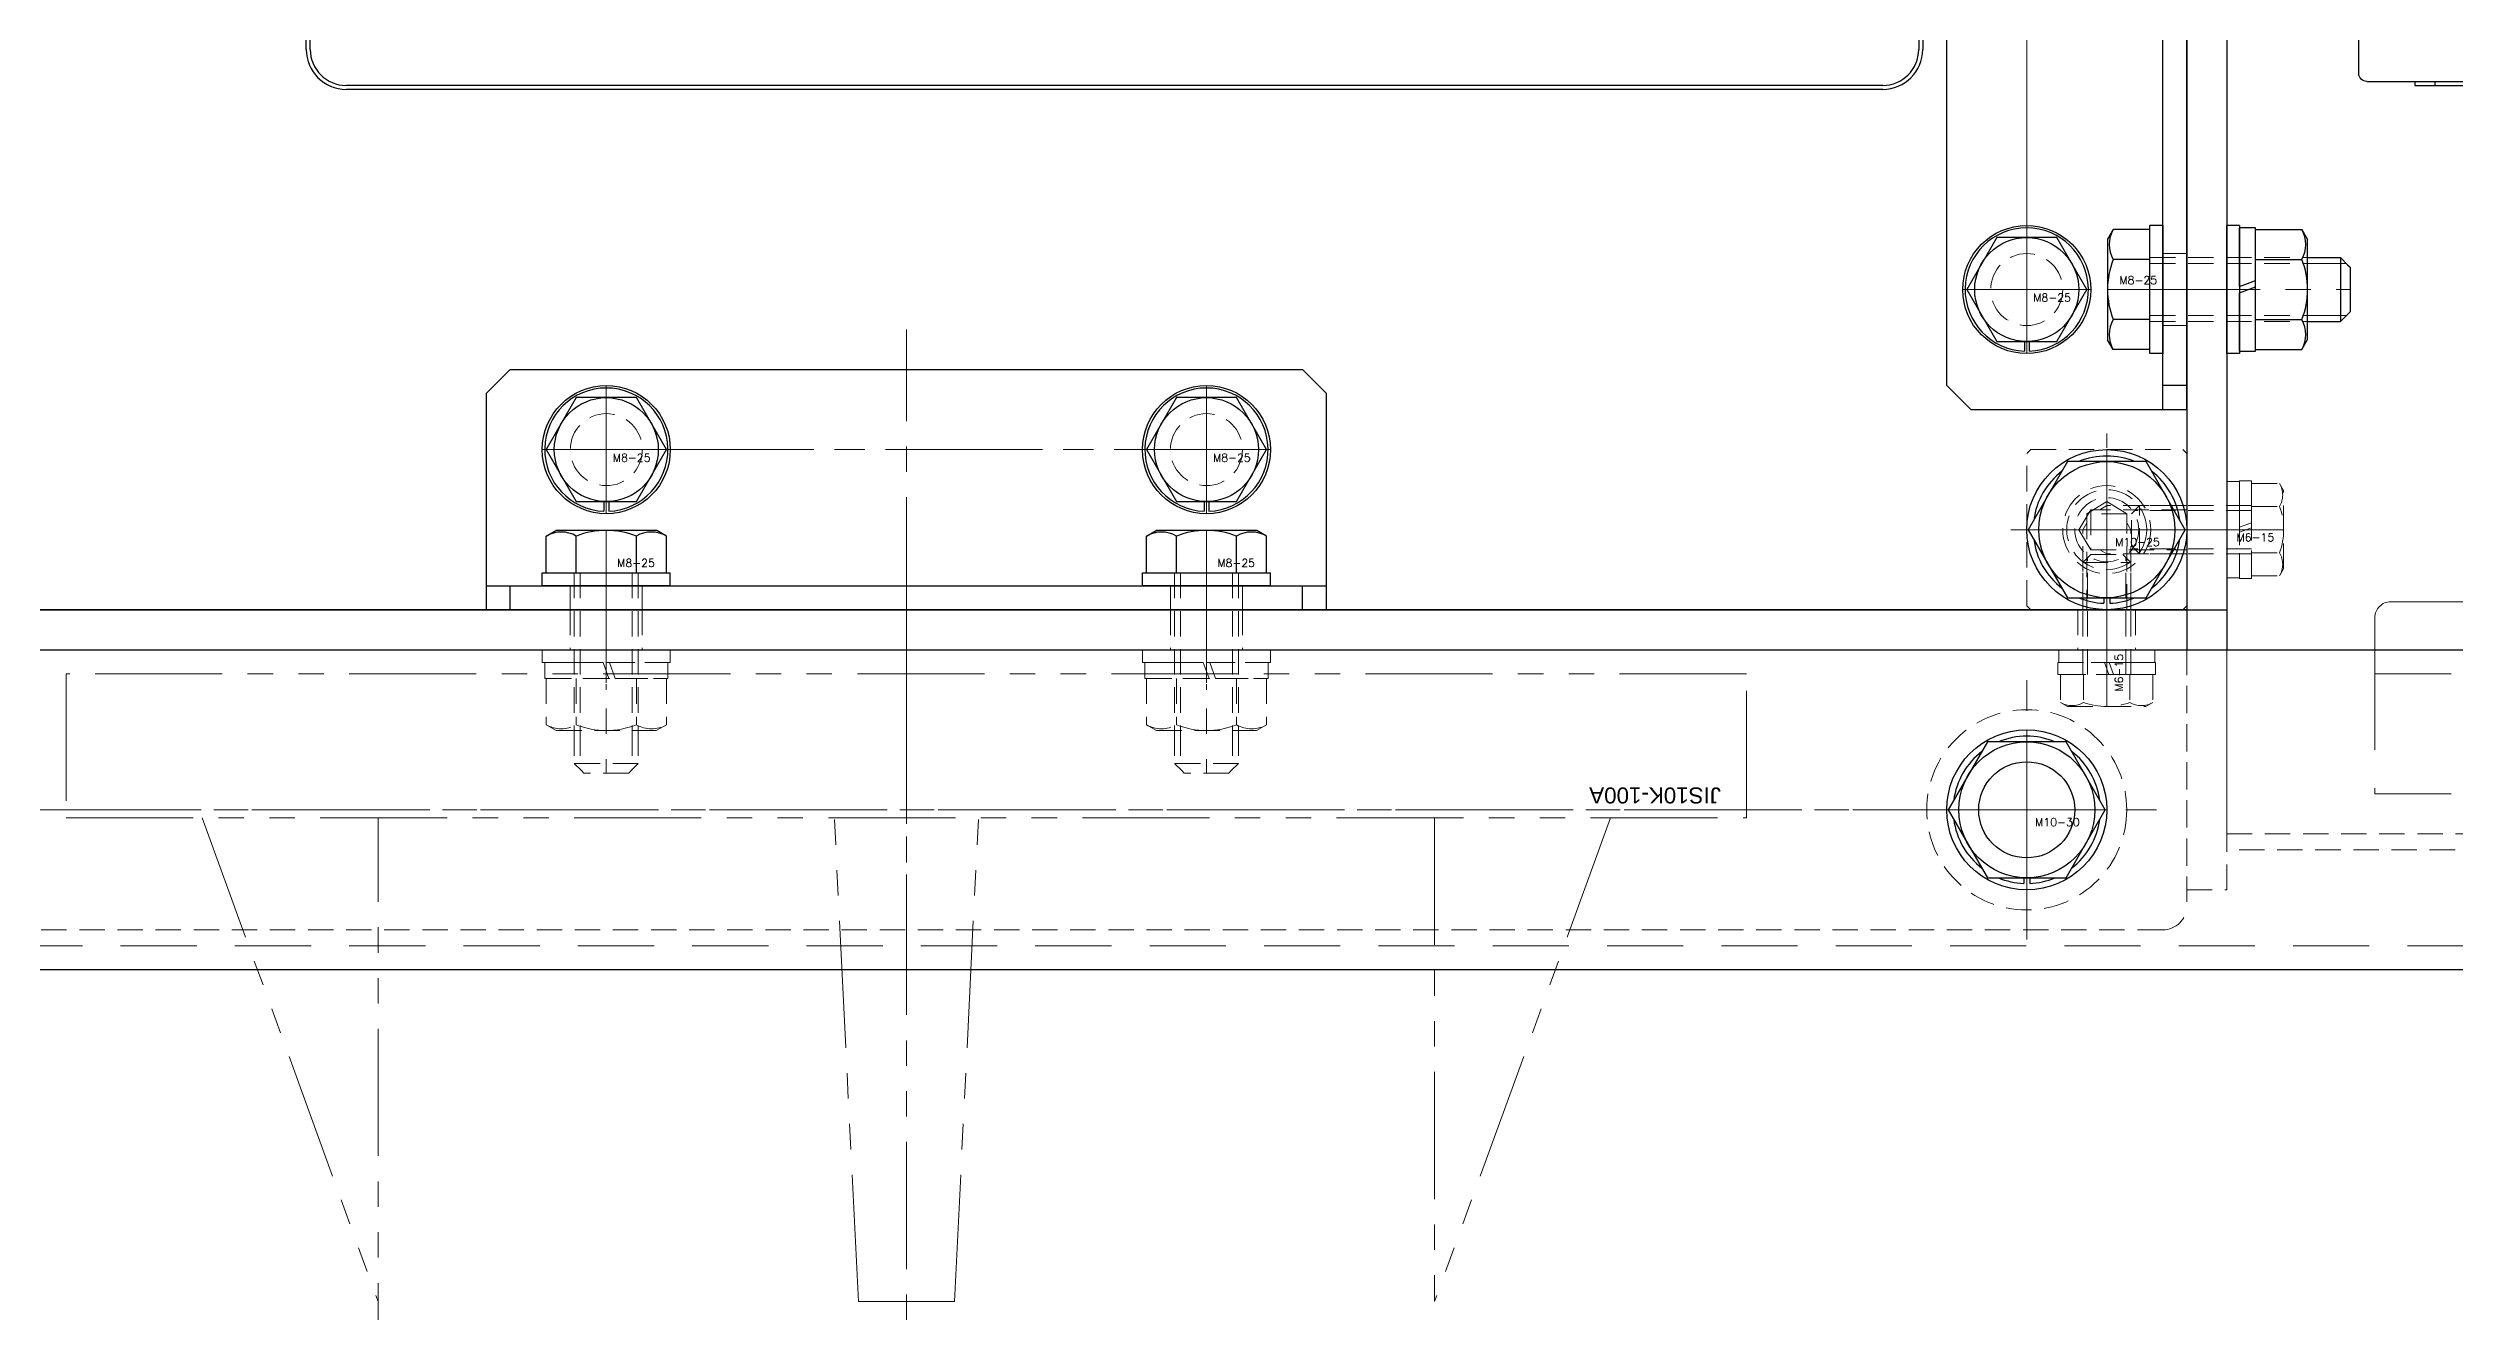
# Model space of a CAD drawing. Header units: millimetres. Extents: x 0 to 10987, y 0 to 7892.
# Drawn here: x 2081.8 to 2382.6, y 5581.1 to 5739 of the extents above; entities that cross this region are included whole.
import ezdxf

# ---------------------------------------------------------------- set-up
doc = ezdxf.new("R2010")
doc.units = ezdxf.units.MM
for name, pattern in [('CENTER2', [28.575, 19.05, -3.175, 3.175, -3.175]), ('HIDDEN2', [4.7625, 3.175, -1.5875]), ('PHANTOM2', [31.75, 15.875, -3.175, 3.175, -3.175, 3.175, -3.175])]:
    doc.linetypes.add(name, pattern=pattern)
for name, color, linetype, lineweight in [('01_外形線', 7, 'Continuous', 25), ('02_細線', 5, 'Continuous', 13), ('03_かくれ線', 6, 'HIDDEN2', 13), ('04_中心線', 1, 'CENTER2', 9), ('05_仮想線', 2, 'PHANTOM2', 13)]:
    doc.layers.add(name, color=color, linetype=linetype, lineweight=lineweight)
doc.styles.add('KSS_TXT', font='txt.shx', dxfattribs={"bigfont": 'extfont2.shx'})
doc.styles.get("Standard").update_dxf_attribs({"font": 'arial.ttf'})

# ---------------------------------------------------------------- blocks, each defined once
blk = doc.blocks.new('*U365')
at = {"layer": '04_中心線', "color": 0, "linetype": 'CENTER2', "transparency": 16777216}
for p, q in [((0, 1.2), (0, 9.5)), ((-9.5, 0), (-1.2, 0)), ((1.2, 0), (9.5, 0)), ((0, -9.5), (0, -1.2))]:
    blk.add_line(p, q, dxfattribs=at)
at = {"layer": '04_中心線', "color": 0, "linetype": 'Continuous', "transparency": 16777216}
for p, q in [((-0.6, 0), (0.6, 0)), ((0, -0.6), (0, 0.6))]:
    blk.add_line(p, q, dxfattribs=at)
blk = doc.blocks.new('GM-SHYF-RH 0.4kW、1／160、＊＊V、60Hza')
at = {"layer": '01_外形線'}
for p, q in [((-176.5, -108), (-176.5, -79.5)), ((-177.5, -109), (-248.5, -109)), ((-183.5, -109.5), (-191.5, -109.5)), ((-186, -109), (-186, -109.5)), ((-183.5, -109), (-183.5, -109.5))]:
    blk.add_line(p, q, dxfattribs=at)
blk.add_arc((-177.5, -108), 1, 270, 0, dxfattribs=at)

msp = doc.modelspace()

# ---------------------------------------------------------------- linework, layer by layer
at = {"layer": '01_外形線'}
for p, q in [((2114.078, 5738.838), (2114.078, 5918.838)), ((2114.578, 5738.838), (2114.578, 5918.838)), ((2315.578, 5767.928), (2315.578, 5738.838)), ((2316.078, 5767.937), (2316.078, 5738.838)), ((2319.078, 5696.838), (2319.078, 5767.99)), ((2346.078, 5693.838), (2346.078, 5768.338)), ((2349.078, 5693.838), (2349.078, 5768.338)), ((2349.078, 5768.338), (2349.078, 5663.838)), ((2349.078, 5768.338), (2349.078, 5668.838)), ((2354.078, 5768.338), (2354.078, 5663.838)), ((2354.078, 5768.338), (2354.078, 5663.838)), ((2311.078, 5734.338), (2119.078, 5734.338)), ((2311.078, 5733.838), (2119.078, 5733.838)), ((2325.325, 5715.338), (2321.573, 5708.838)), ((2332.831, 5715.338), (2325.325, 5715.338)), ((2336.584, 5708.838), (2332.831, 5715.338)), ((2339.874, 5716.343), (2339.178, 5715.138)), ((2339.178, 5715.138), (2339.178, 5702.538)), ((2344.478, 5716.343), (2339.874, 5716.343)), ((2344.478, 5700.838), (2344.478, 5716.838)), ((2346.078, 5716.838), (2344.478, 5716.838)), ((2344.478, 5701.332), (2344.478, 5716.343)), ((2346.078, 5716.838), (2346.078, 5700.838)), ((2354.078, 5700.838), (2354.078, 5716.838)), ((2355.678, 5716.838), (2354.078, 5716.838)), ((2355.678, 5716.838), (2355.678, 5700.838)), ((2355.678, 5709.238), (2355.678, 5716.538)), ((2357.678, 5716.538), (2355.678, 5716.538)), ((2357.678, 5709.966), (2357.678, 5716.538)), ((2357.678, 5701.332), (2357.678, 5716.343)), ((2357.678, 5716.343), (2363.453, 5716.343)), ((2363.453, 5716.343), (2364.178, 5715.088)), ((2364.178, 5702.588), (2364.178, 5715.088)), ((2344.478, 5712.59), (2339.874, 5712.59)), ((2357.678, 5712.59), (2363.453, 5712.59)), ((2364.178, 5712.838), (2368.278, 5712.838)), ((2368.278, 5712.838), (2368.278, 5704.838)), ((2368.278, 5712.838), (2369.178, 5711.938)), ((2369.178, 5711.938), (2369.478, 5711.638)), ((2369.478, 5711.638), (2369.478, 5706.038)), ((2321.573, 5708.838), (2325.325, 5702.338)), ((2332.831, 5702.338), (2336.584, 5708.838)), ((2355.678, 5709.238), (2357.678, 5709.966)), ((2355.678, 5708.438), (2357.678, 5709.166)), ((2355.678, 5701.138), (2355.678, 5708.438)), ((2357.678, 5701.138), (2357.678, 5709.166)), ((2368.278, 5704.838), (2369.178, 5705.738)), ((2369.178, 5705.738), (2369.478, 5706.038)), ((2325.325, 5702.338), (2332.831, 5702.338)), ((2328.778, 5702.338), (2328.778, 5701.143)), ((2329.378, 5702.338), (2329.378, 5701.143)), ((2339.874, 5701.332), (2339.178, 5702.538)), ((2344.478, 5705.085), (2339.874, 5705.085)), ((2357.678, 5705.085), (2363.453, 5705.085)), ((2363.453, 5701.332), (2364.178, 5702.588)), ((2364.178, 5704.838), (2368.278, 5704.838)), ((2344.478, 5701.332), (2339.874, 5701.332)), ((2346.078, 5700.838), (2344.478, 5700.838)), ((2355.678, 5700.838), (2354.078, 5700.838)), ((2355.678, 5701.138), (2357.678, 5701.138)), ((2357.678, 5701.332), (2363.453, 5701.332)), ((2139.578, 5698.838), (2136.578, 5695.838)), ((2139.578, 5698.838), (2238.578, 5698.838)), ((2238.578, 5698.838), (2241.578, 5695.838)), ((2319.078, 5696.838), (2322.078, 5693.838)), ((2349.078, 5696.838), (2346.078, 5696.838)), ((2136.578, 5695.838), (2136.578, 5668.838)), ((2147.825, 5695.338), (2144.073, 5688.838)), ((2155.331, 5695.338), (2147.825, 5695.338)), ((2159.084, 5688.838), (2155.331, 5695.338)), ((2222.825, 5695.338), (2219.073, 5688.838)), ((2230.331, 5695.338), (2222.825, 5695.338)), ((2234.084, 5688.838), (2230.331, 5695.338)), ((2241.578, 5668.838), (2241.578, 5695.838)), ((2322.078, 5693.838), (2349.078, 5693.838)), ((2144.073, 5688.838), (2147.825, 5682.338)), ((2155.331, 5682.338), (2159.084, 5688.838)), ((2219.073, 5688.838), (2222.825, 5682.338)), ((2230.331, 5682.338), (2234.084, 5688.838)), ((2334.171, 5687.338), (2329.263, 5678.838)), ((2343.986, 5687.338), (2334.171, 5687.338)), ((2348.893, 5678.838), (2343.986, 5687.338)), ((2147.825, 5682.338), (2155.331, 5682.338)), ((2151.278, 5682.338), (2151.278, 5681.143)), ((2151.878, 5682.338), (2151.878, 5681.143)), ((2222.825, 5682.338), (2230.331, 5682.338)), ((2226.278, 5682.338), (2226.278, 5681.143)), ((2226.878, 5682.338), (2226.878, 5681.143)), ((2144.073, 5678.042), (2145.278, 5678.738)), ((2157.878, 5678.738), (2145.278, 5678.738)), ((2159.084, 5678.042), (2157.878, 5678.738)), ((2219.073, 5678.042), (2220.278, 5678.738)), ((2232.878, 5678.738), (2220.278, 5678.738)), ((2234.084, 5678.042), (2232.878, 5678.738)), ((2329.263, 5678.838), (2334.171, 5670.338)), ((2343.986, 5670.338), (2348.893, 5678.838)), ((2144.073, 5673.438), (2144.073, 5678.042)), ((2147.825, 5673.438), (2147.825, 5678.042)), ((2155.331, 5673.438), (2155.331, 5678.042)), ((2159.084, 5673.438), (2159.084, 5678.042)), ((2219.073, 5673.438), (2219.073, 5678.042)), ((2222.825, 5673.438), (2222.825, 5678.042)), ((2230.331, 5673.438), (2230.331, 5678.042)), ((2234.084, 5673.438), (2234.084, 5678.042)), ((2143.578, 5673.438), (2159.578, 5673.438)), ((2143.578, 5671.838), (2143.578, 5673.438)), ((2144.073, 5673.438), (2159.084, 5673.438)), ((2159.578, 5671.838), (2159.578, 5673.438)), ((2218.578, 5673.438), (2234.578, 5673.438)), ((2218.578, 5671.838), (2218.578, 5673.438)), ((2219.073, 5673.438), (2234.084, 5673.438)), ((2234.578, 5671.838), (2234.578, 5673.438)), ((2136.578, 5671.838), (2241.578, 5671.838)), ((2139.578, 5668.838), (2139.578, 5671.838)), ((2159.578, 5671.838), (2143.578, 5671.838)), ((2234.578, 5671.838), (2218.578, 5671.838)), ((2238.578, 5668.838), (2238.578, 5671.838)), ((2334.171, 5670.338), (2343.986, 5670.338)), ((2338.703, 5670.338), (2338.703, 5669.645)), ((2339.453, 5670.338), (2339.453, 5669.645)), ((2349.078, 5668.838), (2029.078, 5668.838)), ((2136.578, 5668.838), (2241.578, 5668.838)), ((2349.078, 5668.838), (2354.078, 5668.838)), ((2324.171, 5652.338), (2319.263, 5643.838)), ((2333.986, 5652.338), (2324.171, 5652.338)), ((2338.893, 5643.838), (2333.986, 5652.338)), ((2319.263, 5643.838), (2324.171, 5635.338)), ((2333.986, 5635.338), (2338.893, 5643.838)), ((2324.171, 5635.338), (2333.986, 5635.338)), ((2328.703, 5635.338), (2328.703, 5634.645)), ((2329.453, 5635.338), (2329.453, 5634.645))]:
    msp.add_line(p, q, dxfattribs=at)
msp.add_lwpolyline([(2029.078, 5660.838), (2029.078, 5668.838), (2349.078, 5668.838), (2349.078, 5663.838)], dxfattribs=at)
msp.add_lwpolyline([(2034.078, 5663.838), (2824.078, 5663.838), (2829.078, 5658.838), (2829.078, 5623.838), (2029.078, 5623.838), (2029.078, 5658.838)], close=True, dxfattribs=at)
for centre, radius in [((2329.078, 5708.838), 8), ((2329.078, 5708.838), 6.5), ((2151.578, 5688.838), 8), ((2226.578, 5688.838), 8), ((2151.578, 5688.838), 6.5), ((2226.578, 5688.838), 6.5), ((2339.078, 5678.838), 10), ((2339.078, 5678.838), 8.5), ((2329.078, 5643.838), 10), ((2329.078, 5643.838), 8.5), ((2329.078, 5643.838), 6)]:
    msp.add_circle(centre, radius, dxfattribs=at)
for centre, radius, start, end in [((2119.078, 5738.838), 5, 180, 270), ((2119.078, 5738.838), 4.5, 180, 270), ((2311.078, 5738.838), 5, 270, 0), ((2311.078, 5738.838), 4.5, 270, 0), ((2329.078, 5708.838), 7.7, 272.23287, 267.76713), ((2343.124, 5714.467), 3.753, 150.00001, 209.99999), ((2360.203, 5714.467), 3.753, 330.00001, 29.99999), ((2349.643, 5708.838), 10.465, 158.98558, 201.01442), ((2354.102, 5708.838), 10.077, 338.13461, 21.86539), ((2343.124, 5703.208), 3.753, 150.00001, 209.99999), ((2360.203, 5703.208), 3.753, 330.00001, 29.99999), ((2151.578, 5688.838), 7.7, 272.23287, 267.76713), ((2226.578, 5688.838), 7.7, 272.23287, 267.76713), ((2339.078, 5678.838), 9.2, 67.50502, 112.49498), ((2339.078, 5678.838), 9.2, 127.50502, 172.49498), ((2339.078, 5678.838), 9.2, 7.50502, 52.49498), ((2145.949, 5674.792), 3.753, 60.00001, 119.99999), ((2151.578, 5668.273), 10.465, 68.98558, 111.01442), ((2157.207, 5674.792), 3.753, 60.00001, 119.99999), ((2220.949, 5674.792), 3.753, 60.00001, 119.99999), ((2226.578, 5668.273), 10.465, 68.98558, 111.01442), ((2232.207, 5674.792), 3.753, 60.00001, 119.99999), ((2339.078, 5678.838), 9.2, 187.50502, 232.49498), ((2339.078, 5678.838), 9.2, 307.50502, 352.49498), ((2339.078, 5678.838), 9.2, 247.50502, 267.66393), ((2339.078, 5678.838), 9.2, 272.33607, 292.49498), ((2329.078, 5643.838), 9.2, 127.50502, 172.49498), ((2329.078, 5643.838), 9.2, 67.50502, 112.49498), ((2329.078, 5643.838), 9.2, 7.50502, 52.49498), ((2329.078, 5643.838), 9.2, 187.50502, 232.49498), ((2329.078, 5643.838), 9.2, 307.50502, 352.49498), ((2329.078, 5643.838), 9.2, 247.50502, 267.66393), ((2329.078, 5643.838), 9.2, 272.33607, 292.49498)]:
    msp.add_arc(centre, radius, start, end, dxfattribs=at)
at = {"layer": '02_細線'}
for p, q in [((2364.178, 5712.088), (2369.028, 5712.088)), ((2364.178, 5705.588), (2369.028, 5705.588))]:
    msp.add_line(p, q, dxfattribs=at)
at = {"layer": '03_かくれ線'}
for p, q in [((2329.078, 5716.338), (2329.078, 5701.338)), ((2344.478, 5712.838), (2364.178, 5712.838)), ((2344.478, 5712.088), (2364.178, 5712.088)), ((2349.078, 5713.338), (2346.078, 5713.338)), ((2344.478, 5705.588), (2364.178, 5705.588)), ((2344.478, 5704.838), (2364.178, 5704.838)), ((2349.078, 5704.338), (2346.078, 5704.338)), ((2151.578, 5696.338), (2151.578, 5681.338)), ((2226.578, 5696.338), (2226.578, 5681.338)), ((2329.078, 5688.338), (2329.578, 5688.838)), ((2329.078, 5669.338), (2329.078, 5688.338)), ((2329.578, 5688.838), (2348.578, 5688.838)), ((2349.078, 5688.338), (2348.578, 5688.838)), ((2349.078, 5688.338), (2349.078, 5669.338)), ((2355.678, 5684.838), (2354.078, 5684.838)), ((2354.078, 5684.838), (2354.078, 5672.838)), ((2355.678, 5679.138), (2355.678, 5684.938)), ((2357.178, 5684.938), (2355.678, 5684.938)), ((2355.678, 5684.838), (2355.678, 5672.838)), ((2357.178, 5679.684), (2357.178, 5684.938)), ((2357.178, 5684.611), (2360.674, 5684.611)), ((2357.178, 5673.064), (2357.178, 5684.611)), ((2360.674, 5684.611), (2361.178, 5683.738)), ((2337.078, 5681.338), (2335.576, 5678.838)), ((2339.078, 5682.34), (2336.578, 5680.838)), ((2349.078, 5681.338), (2337.078, 5681.338)), ((2337.078, 5681.338), (2337.078, 5676.338)), ((2338.212, 5681.338), (2339.078, 5681.838)), ((2341.578, 5680.838), (2339.078, 5682.34)), ((2349.078, 5681.838), (2339.078, 5681.838)), ((2339.078, 5675.838), (2339.078, 5681.838)), ((2342.978, 5681.638), (2342.178, 5680.838)), ((2342.578, 5681.238), (2342.978, 5681.238)), ((2343.178, 5681.838), (2342.978, 5681.638)), ((2357.178, 5681.238), (2342.978, 5681.238)), ((2343.178, 5675.838), (2343.178, 5681.838)), ((2357.178, 5681.838), (2343.178, 5681.838)), ((2357.178, 5681.724), (2360.674, 5681.724)), ((2361.178, 5673.938), (2361.178, 5683.738)), ((2335.576, 5678.838), (2337.078, 5676.338)), ((2336.578, 5679.704), (2336.078, 5678.838)), ((2336.078, 5668.838), (2336.078, 5678.838)), ((2336.078, 5678.838), (2342.078, 5678.838)), ((2336.578, 5680.838), (2336.578, 5668.838)), ((2341.578, 5680.838), (2336.578, 5680.838)), ((2341.578, 5668.838), (2341.578, 5680.838)), ((2341.578, 5679.704), (2342.078, 5678.838)), ((2342.078, 5668.838), (2342.078, 5678.838)), ((2342.178, 5676.838), (2342.178, 5680.838)), ((2355.678, 5679.138), (2357.178, 5679.684)), ((2355.678, 5678.538), (2357.178, 5679.084)), ((2355.678, 5672.738), (2355.678, 5678.538)), ((2357.178, 5672.738), (2357.178, 5679.084)), ((2336.278, 5674.938), (2337.078, 5675.738)), ((2336.678, 5675.338), (2336.678, 5674.938)), ((2337.078, 5676.338), (2349.078, 5676.338)), ((2337.078, 5675.738), (2341.078, 5675.738)), ((2338.212, 5676.338), (2339.078, 5675.838)), ((2349.078, 5675.838), (2339.078, 5675.838)), ((2341.878, 5674.938), (2341.078, 5675.738)), ((2341.478, 5675.338), (2341.478, 5674.938)), ((2342.978, 5676.038), (2342.178, 5676.838)), ((2342.578, 5676.438), (2342.978, 5676.438)), ((2357.178, 5676.438), (2342.978, 5676.438)), ((2343.178, 5675.838), (2342.978, 5676.038)), ((2357.178, 5675.838), (2343.178, 5675.838)), ((2357.178, 5675.951), (2360.674, 5675.951)), ((2147.578, 5673.438), (2147.578, 5653.738)), ((2148.328, 5673.438), (2148.328, 5653.738)), ((2151.578, 5673.838), (2151.578, 5658.838)), ((2154.828, 5673.438), (2154.828, 5653.738)), ((2155.578, 5673.438), (2155.578, 5653.738)), ((2189.078, 5673.838), (2189.078, 5623.838)), ((2222.578, 5673.438), (2222.578, 5653.738)), ((2223.328, 5673.438), (2223.328, 5653.738)), ((2226.578, 5673.838), (2226.578, 5658.838)), ((2229.828, 5673.438), (2229.828, 5653.738)), ((2230.578, 5673.438), (2230.578, 5653.738)), ((2336.078, 5674.738), (2336.278, 5674.938)), ((2336.078, 5674.738), (2342.078, 5674.738)), ((2336.078, 5660.738), (2336.078, 5674.738)), ((2336.678, 5660.738), (2336.678, 5674.938)), ((2339.078, 5673.838), (2339.078, 5658.838)), ((2341.478, 5660.738), (2341.478, 5674.938)), ((2342.078, 5674.738), (2341.878, 5674.938)), ((2342.078, 5660.738), (2342.078, 5674.738)), ((2355.678, 5672.838), (2354.078, 5672.838)), ((2355.678, 5672.738), (2357.178, 5672.738)), ((2357.178, 5673.064), (2360.674, 5673.064)), ((2360.674, 5673.064), (2361.178, 5673.938)), ((2147.078, 5668.838), (2147.078, 5671.838)), ((2156.078, 5668.838), (2156.078, 5671.838)), ((2222.078, 5668.838), (2222.078, 5671.838)), ((2231.078, 5668.838), (2231.078, 5671.838)), ((2329.078, 5669.338), (2329.578, 5668.838)), ((2349.078, 5669.338), (2348.578, 5668.838)), ((2029.078, 5668.838), (2349.078, 5668.838)), ((2147.078, 5668.838), (2147.078, 5663.838)), ((2156.078, 5668.838), (2156.078, 5663.838)), ((2222.078, 5668.838), (2222.078, 5663.838)), ((2231.078, 5668.838), (2231.078, 5663.838)), ((2329.578, 5668.838), (2348.578, 5668.838)), ((2335.478, 5668.838), (2335.478, 5663.838)), ((2342.678, 5668.838), (2342.678, 5663.838)), ((2349.078, 5668.838), (2349.078, 5631.838)), ((2029.078, 5663.838), (2349.078, 5663.838)), ((2143.578, 5663.838), (2159.578, 5663.838)), ((2143.578, 5662.238), (2143.578, 5663.838)), ((2159.578, 5662.238), (2159.578, 5663.838)), ((2218.578, 5663.838), (2234.578, 5663.838)), ((2218.578, 5662.238), (2218.578, 5663.838)), ((2234.578, 5662.238), (2234.578, 5663.838)), ((2333.078, 5662.238), (2333.078, 5663.838)), ((2345.078, 5663.838), (2333.078, 5663.838)), ((2345.078, 5662.238), (2345.078, 5663.838)), ((2159.578, 5662.238), (2143.578, 5662.238)), ((2143.878, 5662.238), (2151.178, 5662.238)), ((2143.878, 5662.238), (2143.878, 5660.238)), ((2143.878, 5660.238), (2151.906, 5660.238)), ((2144.073, 5660.238), (2159.084, 5660.238)), ((2144.073, 5660.238), (2144.073, 5654.463)), ((2147.825, 5660.238), (2147.825, 5654.463)), ((2151.178, 5662.238), (2151.906, 5660.238)), ((2151.978, 5662.238), (2159.278, 5662.238)), ((2151.978, 5662.238), (2152.706, 5660.238)), ((2152.706, 5660.238), (2159.278, 5660.238)), ((2155.331, 5660.238), (2155.331, 5654.463)), ((2159.084, 5660.238), (2159.084, 5654.463)), ((2159.278, 5660.238), (2159.278, 5662.238)), ((2234.578, 5662.238), (2218.578, 5662.238)), ((2218.878, 5662.238), (2226.178, 5662.238)), ((2218.878, 5662.238), (2218.878, 5660.238)), ((2218.878, 5660.238), (2226.906, 5660.238)), ((2219.073, 5660.238), (2234.084, 5660.238)), ((2219.073, 5660.238), (2219.073, 5654.463)), ((2222.825, 5660.238), (2222.825, 5654.463)), ((2226.178, 5662.238), (2226.906, 5660.238)), ((2226.978, 5662.238), (2234.278, 5662.238)), ((2226.978, 5662.238), (2227.706, 5660.238)), ((2227.706, 5660.238), (2234.278, 5660.238)), ((2230.331, 5660.238), (2230.331, 5654.463)), ((2234.084, 5660.238), (2234.084, 5654.463)), ((2234.278, 5660.238), (2234.278, 5662.238)), ((2332.978, 5662.238), (2338.778, 5662.238)), ((2332.978, 5662.238), (2332.978, 5660.738)), ((2332.978, 5660.738), (2339.324, 5660.738)), ((2345.078, 5662.238), (2333.078, 5662.238)), ((2333.305, 5660.738), (2333.305, 5657.242)), ((2333.305, 5660.738), (2344.852, 5660.738)), ((2336.191, 5660.738), (2336.191, 5657.242)), ((2338.778, 5662.238), (2339.324, 5660.738)), ((2339.378, 5662.238), (2345.178, 5662.238)), ((2339.378, 5662.238), (2339.924, 5660.738)), ((2339.924, 5660.738), (2345.178, 5660.738)), ((2341.965, 5660.738), (2341.965, 5657.242)), ((2344.852, 5660.738), (2344.852, 5657.242)), ((2345.178, 5660.738), (2345.178, 5662.238)), ((2333.305, 5657.242), (2334.178, 5656.738)), ((2344.852, 5657.242), (2343.978, 5656.738)), ((2144.073, 5654.463), (2145.328, 5653.738)), ((2159.084, 5654.463), (2157.828, 5653.738)), ((2219.073, 5654.463), (2220.328, 5653.738)), ((2234.084, 5654.463), (2232.828, 5653.738)), ((2334.178, 5656.738), (2343.978, 5656.738)), ((2145.328, 5653.738), (2157.828, 5653.738)), ((2147.578, 5653.738), (2147.578, 5649.638)), ((2148.328, 5653.738), (2148.328, 5648.888)), ((2154.828, 5653.738), (2154.828, 5648.888)), ((2155.578, 5653.738), (2155.578, 5649.638)), ((2220.328, 5653.738), (2232.828, 5653.738)), ((2222.578, 5653.738), (2222.578, 5649.638)), ((2223.328, 5653.738), (2223.328, 5648.888)), ((2229.828, 5653.738), (2229.828, 5648.888)), ((2230.578, 5653.738), (2230.578, 5649.638)), ((2329.078, 5633.838), (2329.078, 5653.838)), ((2155.578, 5649.638), (2147.578, 5649.638)), ((2147.578, 5649.638), (2148.478, 5648.738)), ((2148.478, 5648.738), (2148.778, 5648.438)), ((2154.378, 5648.438), (2148.778, 5648.438)), ((2154.678, 5648.738), (2154.378, 5648.438)), ((2155.578, 5649.638), (2154.678, 5648.738)), ((2230.578, 5649.638), (2222.578, 5649.638)), ((2222.578, 5649.638), (2223.478, 5648.738)), ((2223.478, 5648.738), (2223.778, 5648.438)), ((2229.378, 5648.438), (2223.778, 5648.438)), ((2229.678, 5648.738), (2229.378, 5648.438)), ((2230.578, 5649.638), (2229.678, 5648.738)), ((2339.078, 5643.838), (2039.078, 5643.838)), ((2346.078, 5628.838), (2032.078, 5628.838))]:
    msp.add_line(p, q, dxfattribs=at)
at = {"layer": '03_かくれ線', "ltscale": 3, "transparency": 33554559}
for p, q in [((2374.579, 5669.838), (2452.578, 5669.838)), ((2372.579, 5660.838), (2372.579, 5667.838)), ((2372.578, 5660.838), (2372.578, 5645.838)), ((2372.579, 5660.838), (2452.578, 5660.838)), ((2372.578, 5645.838), (2452.578, 5645.838))]:
    msp.add_line(p, q, dxfattribs=at)
at = {"layer": '03_かくれ線', "ltscale": 3}
msp.add_line((2829.078, 5626.838), (2029.078, 5626.838), dxfattribs=at)
at = {"layer": '03_かくれ線'}
for points in [[(2349.078, 5663.838), (2349.078, 5633.838), (2354.078, 5633.838), (2354.078, 5663.838)], [(2354.078, 5663.838), (2354.078, 5640.838), (2749.078, 5640.838), (2749.078, 5663.838)]]:
    msp.add_lwpolyline(points, dxfattribs=at)
msp.add_lwpolyline([(2754.078, 5638.838), (2354.078, 5638.838), (2354.078, 5640.838), (2754.078, 5640.838)], close=True, dxfattribs=at)
for centre, radius in [((2329.078, 5708.838), 4.5), ((2329.078, 5708.838), 4.5), ((2151.578, 5688.838), 4.5), ((2151.578, 5688.838), 4.5), ((2226.578, 5688.838), 4.5), ((2226.578, 5688.838), 4.5), ((2339.078, 5678.838), 5.5), ((2339.078, 5678.838), 5), ((2339.078, 5678.838), 4), ((2329.078, 5643.838), 12.5), ((2329.078, 5643.838), 6), ((2329.078, 5643.838), 6)]:
    msp.add_circle(centre, radius, dxfattribs=at)
for centre, radius, start, end in [((2358.174, 5683.168), 2.887, 330.00001, 29.99999), ((2352.664, 5678.838), 8.514, 340.18087, 19.81913), ((2358.174, 5674.508), 2.887, 330.00001, 29.99999), ((2334.748, 5659.742), 2.887, 240.00001, 299.99999), ((2339.078, 5665.252), 8.514, 250.18087, 289.81913), ((2343.408, 5659.742), 2.887, 240.00001, 299.99999), ((2145.949, 5657.713), 3.753, 240.00001, 299.99999), ((2151.578, 5663.814), 10.077, 248.13461, 291.86539), ((2157.207, 5657.713), 3.753, 240.00001, 299.99999), ((2220.949, 5657.713), 3.753, 240.00001, 299.99999), ((2226.578, 5663.814), 10.077, 248.13461, 291.86539), ((2232.207, 5657.713), 3.753, 240.00001, 299.99999), ((2346.078, 5631.838), 3, 270, 0)]:
    msp.add_arc(centre, radius, start, end, dxfattribs=at)
at = {"layer": '03_かくれ線', "ltscale": 3, "transparency": 33554559}
msp.add_arc((2374.579, 5667.838), 2, 90, 180, dxfattribs=at)
at = {"layer": '04_中心線'}
for p, q in [((2329.078, 5791.338), (2329.078, 5701.338)), ((2329.078, 5703.238), (2329.078, 5789.438)), ((2329.078, 5716.838), (2329.078, 5700.838)), ((2329.078, 5703.238), (2329.078, 5714.438)), ((2337.078, 5708.838), (2321.078, 5708.838)), ((2336.578, 5708.838), (2321.578, 5708.838)), ((2323.478, 5708.838), (2334.678, 5708.838)), ((2339.178, 5708.838), (2369.478, 5708.838)), ((2354.078, 5708.838), (2341.078, 5708.838)), ((2356.578, 5708.838), (2346.578, 5708.838)), ((2189.078, 5663.838), (2189.078, 5703.838)), ((2151.578, 5696.838), (2151.578, 5680.838)), ((2151.578, 5681.338), (2151.578, 5696.338)), ((2226.578, 5696.838), (2226.578, 5680.838)), ((2226.578, 5681.338), (2226.578, 5696.338)), ((2151.578, 5683.238), (2151.578, 5694.438)), ((2151.578, 5683.238), (2151.578, 5694.438)), ((2226.578, 5683.238), (2226.578, 5694.438)), ((2226.578, 5683.238), (2226.578, 5694.438)), ((2339.078, 5666.838), (2339.078, 5690.838)), ((2234.678, 5688.838), (2143.478, 5688.838)), ((2159.578, 5688.838), (2143.578, 5688.838)), ((2234.078, 5688.838), (2144.078, 5688.838)), ((2234.578, 5688.838), (2218.578, 5688.838)), ((2339.078, 5688.838), (2339.078, 5668.838)), ((2339.078, 5686.713), (2339.078, 5670.963)), ((2339.078, 5666.338), (2339.078, 5683.838)), ((2339.078, 5666.338), (2339.078, 5683.838)), ((2151.578, 5678.738), (2151.578, 5648.438)), ((2226.578, 5678.738), (2226.578, 5648.438)), ((2327.078, 5678.838), (2351.078, 5678.838)), ((2349.078, 5678.838), (2329.078, 5678.838)), ((2331.203, 5678.838), (2346.953, 5678.838)), ((2342.178, 5678.838), (2361.178, 5678.838)), ((2151.578, 5663.838), (2151.578, 5676.838)), ((2226.578, 5663.838), (2226.578, 5676.838)), ((2339.078, 5675.738), (2339.078, 5656.738)), ((2329.078, 5627.638), (2329.078, 5660.038)), ((2329.078, 5653.838), (2329.078, 5633.838)), ((2329.078, 5643.838), (2049.078, 5643.838)), ((2312.878, 5643.838), (2345.278, 5643.838)), ((2339.078, 5643.838), (2319.078, 5643.838))]:
    msp.add_line(p, q, dxfattribs=at)
at = {"layer": '05_仮想線', "transparency": 33554559}
for points in [[(2189.078, 5665.838), (2189.078, 5563.838)], [(2294.078, 5660.838), (2084.078, 5660.838)], [(2084.078, 5660.838), (2084.078, 5642.838)], [(2294.078, 5642.838), (2294.078, 5660.838)], [(2084.078, 5642.838), (2294.078, 5642.838)], [(2101.078, 5642.838), (2123.078, 5582.393)], [(2123.078, 5568.838), (2123.078, 5642.838)], [(2183.078, 5582.393), (2180.078, 5642.838)], [(2195.078, 5582.393), (2198.078, 5642.838)], [(2255.078, 5642.838), (2255.078, 5568.838)], [(2277.078, 5642.838), (2255.078, 5582.393)], [(2183.078, 5582.393), (2195.078, 5582.393)]]:
    msp.add_lwpolyline(points, dxfattribs=at)

# ---------------------------------------------------------------- block references
at = {"xscale": -1}
msp.add_blockref('GM-SHYF-RH 0.4kW、1／160、＊＊V、60Hza', (2194.078, 5843.838), dxfattribs=at)
at = {"layer": '04_中心線', "linetype": 'CENTER2'}
msp.add_blockref('*U365', (2329.078, 5643.838), dxfattribs=at)

# ---------------------------------------------------------------- texts
at = {"layer": '03_かくれ線', "style": 'KSS_TXT'}
for s, p in [('M8-25', (2329.889, 5707.329)), ('M8-25', (2340.654, 5709.518)), ('M8-25', (2152.389, 5687.329)), ('M8-25', (2227.389, 5687.329)), ('M6-15', (2355.288, 5677.377)), ('M8-25', (2152.929, 5674.178)), ('M8-25', (2227.929, 5674.178)), ('M10-25', (2340.126, 5676.796)), ('M10-30', (2330.126, 5641.796))]:
    msp.add_text(s, height=1, dxfattribs=at).set_placement(p)
msp.add_text('M6-15', height=1, rotation=90, dxfattribs=at).set_placement((2341.105, 5658.599))
at = {"layer": '05_仮想線', "transparency": 33554559}
msp.add_text('JIS10K-100A', height=2, rotation=180, dxfattribs=at).set_placement((2290.869, 5646.637))

doc.saveas('drawing.dxf')
